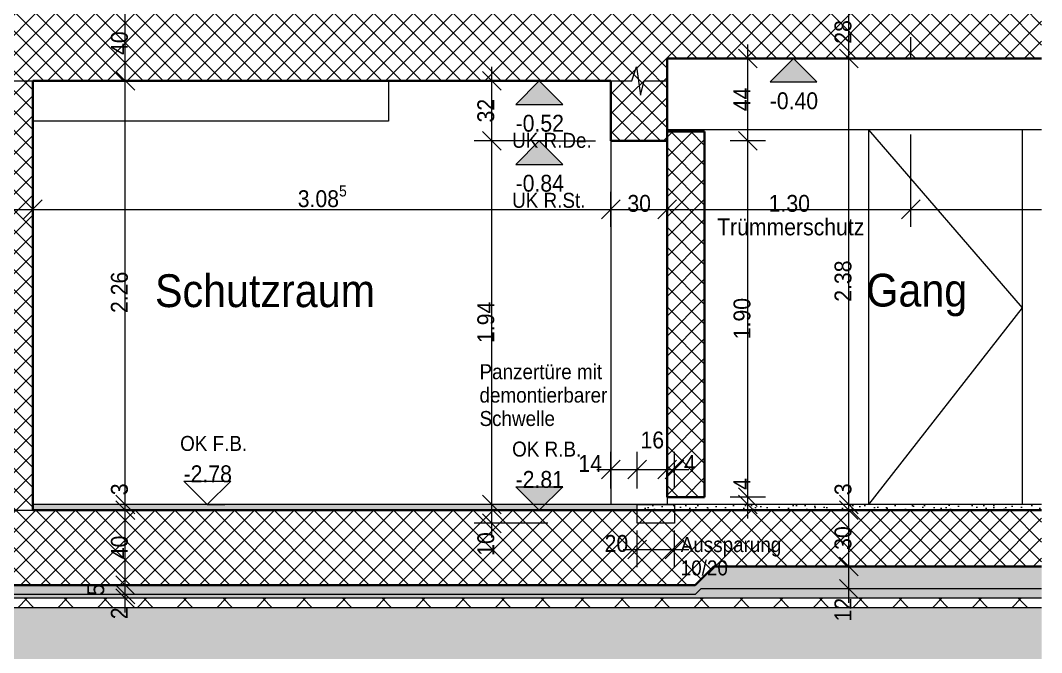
# Model space of a CAD drawing. Header units: metres. Extents: x -0.64 to 0.89, y -0.01 to 0.61.
# Drawn here: x 0.2941 to 0.4031, y 0.2923 to 0.3597 of the extents above; entities that cross this region are included whole.
import ezdxf
from ezdxf.xclip import XClip

# ---------------------------------------------------------------- set-up
doc = ezdxf.new("R2010")
doc.units = ezdxf.units.M
doc.header["$MEASUREMENT"] = 0
doc.header["$XCLIPFRAME"] = 0
doc.linetypes.add('Strich 2', pattern=[0.002822, 0.001411, -0.001411])
for name, color, linetype in [('011_Stift 1.Grau', 7, 'Continuous'), ('015 Innenwände', 7, 'Continuous'), ('015 Innenwände Bauteilschraffuren', 7, 'Continuous'), ('015 Innenwände Schichttrennlinien', 7, 'Continuous'), ('030 Bodenaufbauten', 7, 'Continuous'), ('032 Bodenplatte', 7, 'Continuous'), ('032 Bodenplatte Bauteilschraffuren', 7, 'Continuous'), ('032 Bodenplatte Schichttrennlinien', 7, 'Continuous'), ('035 Decken', 7, 'Continuous'), ('035 Decken Bauteilschraffuren', 7, 'Continuous'), ('035 Decken Schichttrennlinien', 7, 'Continuous'), ('110 Bemassungen Ausführung 50', 7, 'Continuous'), ('120 Bemassungen Detail', 7, 'Continuous'), ('160 Beschriftungen Ausführung', 7, 'Continuous')]:
    doc.layers.add(name, color=color, linetype=linetype)
doc.styles.add('ERSTELLTER_STIL_5', font='Arial.ttf', dxfattribs={"width": 0.9})
pattern_1 = [(45, (-3.5469872, 0.3636634), (-0.0010606602, 0.0010606602), []), (135, (-3.5469872, 0.3636634), (0.0010606602, 0.0010606602), [])]
pattern_2 = [(45, (-3.5469872, 0.3656634), (-0.0006363961, 0.0006363961), [0, -0.0006, 0, -0.0009]), (110, (-3.5449872, 0.3656634), (0.00084572336, 0.00030781813), [0, -0.00044, 0, -0.00076])]

# ---------------------------------------------------------------- blocks, each defined once
blk = doc.blocks.new('Zeichnung_6_5', base_point=(-3.54699, 0.36366))
at = {"layer": '015 Innenwände Bauteilschraffuren', "linetype": 'Continuous', "lineweight": 0, "true_color": 0x000000}
h = blk.add_hatch(dxfattribs=at)
h.set_pattern_fill('Beton_0005', color=18, style=0, pattern_type=2)
h.set_pattern_definition(pattern_1)
h.paths.add_polyline_path([(0.28946, 0.30746), (0.29546, 0.30746), (0.29546, 0.35326), (0.28946, 0.35526), (0.28946, 0.34446)])
h = blk.add_hatch(dxfattribs=at)
h.set_pattern_fill('Beton_0005', color=18, style=0, pattern_type=2)
h.set_pattern_definition(pattern_1)
h.paths.add_polyline_path([(0.35716, 0.35326), (0.35716, 0.34686), (0.36316, 0.34686), (0.36316, 0.35566)])
h = blk.add_hatch(dxfattribs=at)
h.set_pattern_fill('Beton_0005', color=18, style=0, pattern_type=2)
h.set_pattern_definition(pattern_1)
h.paths.add_polyline_path([(0.36716, 0.34786), (0.36316, 0.34786), (0.36316, 0.30886), (0.36716, 0.30886)])
at = {"layer": '030 Bodenaufbauten', "linetype": 'Continuous', "lineweight": 0, "true_color": 0xe4dfdb}
blk.add_hatch(color=254, dxfattribs=at).paths.add_polyline_path([(0.23942, 0.35966), (0.23942, 0.28638), (0.40312, 0.28638), (0.40312, 0.29706), (0.36676, 0.29706), (0.36616, 0.29706), (0.36596, 0.29706), (0.28946, 0.29706), (0.28946, 0.29846), (0.28836, 0.29846), (0.28836, 0.34756), (0.28536, 0.34906), (0.28536, 0.35966), (0.27782, 0.35967), (0.26982, 0.35167), (0.25695, 0.35167), (0.24896, 0.35966)])
at = {"layer": '032 Bodenplatte Bauteilschraffuren', "linetype": 'Continuous', "lineweight": 0, "true_color": 0x000000}
h = blk.add_hatch(dxfattribs=at)
h.set_pattern_fill('Dämmstoff__Polystyrol_XP_F7', color=18, style=0, pattern_type=2)
h.set_pattern_definition([(90, (-3.54698716, 0.36366337), (-0.0004330127, 0), [0.00025, -0.0005]), (90, (-3.54720367, 0.36403837), (-0.0004330127, 0), [0.00025, -0.0005]), (150, (-3.54698716, 0.36391337), (0.00021650635, 0.000375), [0.00025, -0.0005]), (150, (-3.54742017, 0.36391337), (0.00021650635, 0.000375), [0.00025, -0.0005]), (210, (-3.54698716, 0.36366337), (-0.00021650635, 0.000375), [0.00025, -0.0005]), (210, (-3.54742017, 0.36366337), (-0.00021650635, 0.000375), [0.00025, -0.0005])])
h.paths.add_polyline_path([(0.28946, 0.29846), (0.36616, 0.29846), (0.36676, 0.29906), (0.40312, 0.29906), (0.40312, 0.30146), (0.36816, 0.30146), (0.36616, 0.29946), (0.28946, 0.29946)])
h = blk.add_hatch(dxfattribs=at)
h.set_pattern_fill('Beton__Magerbeton_0005', color=18, style=0, pattern_type=2)
h.set_pattern_definition([(45, (-3.5469872, 0.3636634), (-0.0021213203, 0.0021213203), []), (135, (-3.5469872, 0.3636634), (0.0021213203, 0.0021213203), [])])
h.paths.add_polyline_path([(0.28946, 0.29706), (0.36616, 0.29706), (0.36676, 0.29706), (0.40312, 0.29706), (0.40312, 0.29806), (0.36676, 0.29806), (0.36616, 0.29806), (0.28946, 0.29806)])
at = {"layer": '035 Decken', "linetype": 'Continuous', "lineweight": 0, "true_color": 0x000000}
h = blk.add_hatch(dxfattribs=at)
h.set_pattern_fill('Kies_Sand_0005', color=18, style=0, pattern_type=2)
h.set_pattern_definition([(30, (-3.54698716, 0.36366337), (-0.00025, 0.0004330127), [0, -0.0005])])
h.paths.add_polyline_path([(0.28946, 0.29806), (0.36616, 0.29806), (0.36676, 0.29806), (0.40312, 0.29806), (0.40312, 0.29906), (0.36676, 0.29906), (0.36616, 0.29846), (0.28946, 0.29846)])
at = {"layer": '035 Decken Bauteilschraffuren', "linetype": 'Continuous', "lineweight": 0, "true_color": 0x000000}
h = blk.add_hatch(dxfattribs=at)
h.set_pattern_fill('Beton_0005', color=18, style=0, pattern_type=2)
h.set_pattern_definition(pattern_1)
h.paths.add_polyline_path([(0.29306, 0.36126), (0.28946, 0.36086), (0.28946, 0.35526), (0.29546, 0.35326), (0.35716, 0.35326), (0.36316, 0.35566), (0.40312, 0.35566), (0.40312, 0.36126)])
h = blk.add_hatch(dxfattribs=at)
h.set_pattern_fill('Beton_0005', color=18, style=0, pattern_type=2)
h.set_pattern_definition(pattern_1)
h.paths.add_polyline_path([(0.28946, 0.29946), (0.36616, 0.29946), (0.36816, 0.30146), (0.40312, 0.30146), (0.40312, 0.30746), (0.36316, 0.30746), (0.35716, 0.30746), (0.33316, 0.30746), (0.33216, 0.30746), (0.29546, 0.30746), (0.28946, 0.30746)])
h = blk.add_hatch(dxfattribs=at)
h.set_pattern_fill('Unterlagsboden_0005', color=18, style=0, pattern_type=2)
h.set_pattern_definition(pattern_2)
h.paths.add_polyline_path([(0.35996, 0.30806), (0.29546, 0.30806), (0.29546, 0.30746), (0.35996, 0.30746)])
h = blk.add_hatch(dxfattribs=at)
h.set_pattern_fill('Unterlagsboden_0005', color=18, style=0, pattern_type=2)
h.set_pattern_definition(pattern_2)
h.paths.add_polyline_path([(0.40312, 0.30806), (0.35996, 0.30806), (0.35996, 0.30746), (0.40312, 0.30746)])
at = {"layer": '110 Bemassungen Ausführung 50', "linetype": 'Continuous', "lineweight": 0, "true_color": 0x000000}
for points in [[(0.37664, 0.35566), (0.37414, 0.35316), (0.37914, 0.35316)], [(0.34952, 0.35326), (0.34702, 0.35076), (0.35202, 0.35076)], [(0.34952, 0.34686), (0.34702, 0.34436), (0.35202, 0.34436)], [(0.34952, 0.30746), (0.35202, 0.30996), (0.34702, 0.30996)]]:
    blk.add_hatch(color=18, dxfattribs=at).paths.add_polyline_path(points)
at = {"layer": '011_Stift 1.Grau', "color": 7, "linetype": 'Continuous', "lineweight": 13, "ltscale": 1000, "flags": 128}
for points in [[(0.28946, 0.35326), (0.2917, 0.35326), (0.29218, 0.35475), (0.29261, 0.35174), (0.29302, 0.35326), (0.29546, 0.35326)], [(0.35716, 0.35326), (0.3594, 0.35326), (0.35988, 0.35475), (0.36031, 0.35174), (0.36072, 0.35326), (0.36316, 0.35326)], [(0.28946, 0.30746), (0.2917, 0.30746), (0.29218, 0.30895), (0.29261, 0.30594), (0.29302, 0.30746), (0.29546, 0.30746)]]:
    blk.add_lwpolyline(points, dxfattribs=at)
at = {"layer": '011_Stift 1.Grau', "color": 1, "linetype": 'Continuous', "lineweight": 13, "ltscale": 1000, "flags": 128}
blk.add_lwpolyline([(0.36396, 0.30806), (0.36396, 0.30606), (0.35996, 0.30606), (0.35996, 0.30806)], close=True, dxfattribs=at)
at = {"layer": '015 Innenwände', "color": 7, "linetype": 'Continuous', "lineweight": 35, "ltscale": 1000}
for p, q in [((0.29546, 0.35026), (0.29546, 0.30806)), ((0.35716, 0.35026), (0.35716, 0.34686)), ((0.36316, 0.34786), (0.36716, 0.34786)), ((0.35716, 0.34686), (0.36316, 0.34686)), ((0.36316, 0.34686), (0.36316, 0.30886)), ((0.36316, 0.30886), (0.36716, 0.30886))]:
    blk.add_line(p, q, dxfattribs=at)
at = {"layer": '015 Innenwände', "color": 7, "linetype": 'Continuous', "lineweight": 20, "ltscale": 1000}
blk.add_line((0.35716, 0.34686), (0.35716, 0.30806), dxfattribs=at)
at = {"layer": '015 Innenwände', "color": 7, "linetype": 'Continuous', "lineweight": 35, "ltscale": 1000, "flags": 128}
blk.add_lwpolyline([(0.36716, 0.34786), (0.36716, 0.34586), (0.36716, 0.31086), (0.36716, 0.30886)], dxfattribs=at)
at = {"layer": '015 Innenwände', "color": 7, "linetype": 'Continuous', "lineweight": 25, "ltscale": 1000, "flags": 128}
blk.add_lwpolyline([(0.36316, 0.34586), (0.36316, 0.31086), (0.36316, 0.30886)], dxfattribs=at)
at = {"layer": '015 Innenwände Schichttrennlinien', "color": 7, "linetype": 'Continuous', "lineweight": 13, "ltscale": 1000}
blk.add_line((0.33344, 0.35326), (0.33344, 0.34896), dxfattribs=at)
at = {"layer": '015 Innenwände Schichttrennlinien', "color": 7, "linetype": 'Continuous', "lineweight": 20, "ltscale": 1000}
blk.add_line((0.36316, 0.30886), (0.36316, 0.30806), dxfattribs=at)
at = {"layer": '015 Innenwände Schichttrennlinien', "color": 7, "linetype": 'Continuous', "lineweight": 35, "ltscale": 1000}
blk.add_line((0.29546, 0.30806), (0.29546, 0.30746), dxfattribs=at)
at = {"layer": '015 Innenwände Schichttrennlinien', "color": 7, "linetype": 'Continuous', "lineweight": 35, "ltscale": 1000, "flags": 128}
for points in [[(0.36316, 0.35566), (0.36316, 0.35286), (0.36316, 0.34686)], [(0.29546, 0.35326), (0.29546, 0.35046), (0.29546, 0.35026)], [(0.35716, 0.35326), (0.35716, 0.35046), (0.35716, 0.35026)]]:
    blk.add_lwpolyline(points, dxfattribs=at)
at = {"layer": '015 Innenwände Schichttrennlinien', "color": 7, "linetype": 'Continuous', "lineweight": 13, "ltscale": 1000, "flags": 128}
for points in [[(0.38466, 0.34806), (0.38466, 0.30806)], [(0.40106, 0.34806), (0.40106, 0.30806)]]:
    blk.add_lwpolyline(points, dxfattribs=at)
at = {"layer": '032 Bodenplatte', "color": 7, "linetype": 'Continuous', "lineweight": 20, "ltscale": 1000}
for p, q in [((0.36616, 0.29846), (0.28946, 0.29846)), ((0.36616, 0.29706), (0.28946, 0.29706)), ((0.40312, 0.29706), (0.36676, 0.29706))]:
    blk.add_line(p, q, dxfattribs=at)
at = {"layer": '032 Bodenplatte Schichttrennlinien', "color": 7, "linetype": 'Continuous', "lineweight": 20, "ltscale": 1000, "flags": 128}
for points in [[(0.40312, 0.29906), (0.36676, 0.29906)], [(0.36616, 0.29806), (0.28946, 0.29806)], [(0.40312, 0.29806), (0.36676, 0.29806)]]:
    blk.add_lwpolyline(points, dxfattribs=at)
at = {"layer": '035 Decken', "color": 7, "linetype": 'Continuous', "lineweight": 35, "ltscale": 1000}
blk.add_line((0.33316, 0.35326), (0.33216, 0.35326), dxfattribs=at)
at = {"layer": '035 Decken', "color": 7, "linetype": 'Continuous', "lineweight": 20, "ltscale": 1000}
blk.add_line((0.35716, 0.30806), (0.29546, 0.30806), dxfattribs=at)
at = {"layer": '035 Decken', "color": 7, "linetype": 'Continuous', "lineweight": 13, "ltscale": 1000, "flags": 128}
blk.add_lwpolyline([(0.40312, 0.34806), (0.36316, 0.34806)], dxfattribs=at)
at = {"layer": '035 Decken', "color": 7, "linetype": 'Continuous', "lineweight": 20, "ltscale": 1000, "flags": 128}
blk.add_lwpolyline([(0.40312, 0.30806), (0.35716, 0.30806)], dxfattribs=at)
at = {"layer": '035 Decken Schichttrennlinien', "color": 7, "linetype": 'Continuous', "lineweight": 13, "ltscale": 1000}
for p, q in [((0.38916, 0.35566), (0.38916, 0.35792)), ((0.33344, 0.34896), (0.29546, 0.34896))]:
    blk.add_line(p, q, dxfattribs=at)
at = {"layer": '035 Decken Schichttrennlinien', "color": 7, "linetype": 'Continuous', "lineweight": 35, "ltscale": 1000}
for p, q in [((0.33216, 0.35326), (0.29546, 0.35326)), ((0.35716, 0.35326), (0.33316, 0.35326)), ((0.36816, 0.30146), (0.36616, 0.29946))]:
    blk.add_line(p, q, dxfattribs=at)
at = {"layer": '035 Decken Schichttrennlinien', "color": 7, "linetype": 'Continuous', "lineweight": 20, "ltscale": 1000}
for p, q in [((0.36676, 0.29906), (0.36616, 0.29846)), ((0.36676, 0.29806), (0.36616, 0.29806)), ((0.36676, 0.29706), (0.36616, 0.29706))]:
    blk.add_line(p, q, dxfattribs=at)
at = {"layer": '035 Decken Schichttrennlinien', "color": 7, "linetype": 'Continuous', "lineweight": 35, "ltscale": 1000, "flags": 128}
for points in [[(0.40312, 0.35566), (0.36316, 0.35566)], [(0.36316, 0.30746), (0.33316, 0.30746), (0.33216, 0.30746), (0.29546, 0.30746)], [(0.40312, 0.30746), (0.36316, 0.30746)], [(0.40312, 0.30146), (0.36816, 0.30146)], [(0.36616, 0.29946), (0.28946, 0.29946)]]:
    blk.add_lwpolyline(points, dxfattribs=at)
at = {"layer": '035 Decken Schichttrennlinien', "color": 7, "linetype": 'Strich 2', "lineweight": 13, "ltscale": 1000, "flags": 128}
blk.add_lwpolyline([(0.38466, 0.34806), (0.40106, 0.32906), (0.38466, 0.30806)], dxfattribs=at)
at = {"layer": '110 Bemassungen Ausführung 50', "color": 7, "linetype": 'Continuous', "lineweight": 13, "ltscale": 1000}
for p, q in [((0.30534, 0.35326), (0.30534, 0.36126)), ((0.38256, 0.35566), (0.38256, 0.36126)), ((0.37278, 0.35466), (0.37078, 0.35666)), ((0.37178, 0.35566), (0.37178, 0.35716)), ((0.38156, 0.35666), (0.38356, 0.35466)), ((0.37365, 0.35566), (0.3699, 0.35566)), ((0.37664, 0.35566), (0.37064, 0.35566)), ((0.37178, 0.34686), (0.37178, 0.35566)), ((0.37664, 0.35566), (0.37414, 0.35316)), ((0.37664, 0.35566), (0.37852, 0.35566)), ((0.37914, 0.35316), (0.37664, 0.35566)), ((0.38444, 0.35566), (0.38069, 0.35566)), ((0.38256, 0.30806), (0.38256, 0.35566)), ((0.30434, 0.35426), (0.30634, 0.35226)), ((0.34544, 0.35226), (0.34344, 0.35426)), ((0.34444, 0.35326), (0.34444, 0.35476)), ((0.30721, 0.35326), (0.30346, 0.35326)), ((0.30534, 0.30806), (0.30534, 0.35326)), ((0.35044, 0.35326), (0.34256, 0.35326)), ((0.34444, 0.34686), (0.34444, 0.35326)), ((0.34952, 0.35326), (0.34702, 0.35076)), ((0.34952, 0.35326), (0.34765, 0.35326)), ((0.34952, 0.35326), (0.35552, 0.35326)), ((0.35202, 0.35076), (0.34952, 0.35326)), ((0.37414, 0.35316), (0.37914, 0.35316)), ((0.34702, 0.35076), (0.35202, 0.35076)), ((0.34344, 0.34786), (0.34544, 0.34586)), ((0.37078, 0.34786), (0.37278, 0.34586)), ((0.35044, 0.34686), (0.34256, 0.34686)), ((0.34444, 0.30806), (0.34444, 0.34686)), ((0.34952, 0.34686), (0.34702, 0.34436)), ((0.34952, 0.34686), (0.34765, 0.34686)), ((0.34952, 0.34686), (0.35552, 0.34686)), ((0.35202, 0.34436), (0.34952, 0.34686)), ((0.37365, 0.34686), (0.3699, 0.34686)), ((0.37178, 0.30886), (0.37178, 0.34686)), ((0.38916, 0.33769), (0.38916, 0.34756)), ((0.34702, 0.34436), (0.35202, 0.34436)), ((0.29546, 0.33769), (0.29546, 0.34144)), ((0.35716, 0.33769), (0.35716, 0.34144)), ((0.36316, 0.33769), (0.36316, 0.34144)), ((0.29646, 0.34056), (0.29446, 0.33856)), ((0.35816, 0.34056), (0.35616, 0.33856)), ((0.36416, 0.34056), (0.36216, 0.33856)), ((0.39016, 0.34056), (0.38816, 0.33856)), ((0.28946, 0.33956), (0.29546, 0.33956)), ((0.29546, 0.33956), (0.35716, 0.33956)), ((0.35716, 0.33956), (0.36316, 0.33956)), ((0.36316, 0.33956), (0.38916, 0.33956)), ((0.38916, 0.33956), (0.40312, 0.33956)), ((0.35816, 0.31279), (0.35616, 0.31079)), ((0.35716, 0.30979), (0.35716, 0.31367)), ((0.36096, 0.31279), (0.35896, 0.31079)), ((0.35996, 0.30979), (0.35996, 0.31367)), ((0.36216, 0.31079), (0.36416, 0.31279)), ((0.36496, 0.31279), (0.36296, 0.31079)), ((0.36316, 0.30979), (0.36316, 0.31367)), ((0.36396, 0.30979), (0.36396, 0.31367)), ((0.35566, 0.31179), (0.35716, 0.31179)), ((0.35716, 0.31179), (0.35996, 0.31179)), ((0.35996, 0.31179), (0.36316, 0.31179)), ((0.36316, 0.31179), (0.36396, 0.31179)), ((0.36396, 0.31179), (0.36546, 0.31179)), ((0.31409, 0.30806), (0.31159, 0.31056)), ((0.31159, 0.31056), (0.31659, 0.31056)), ((0.31659, 0.31056), (0.31409, 0.30806)), ((0.34952, 0.30746), (0.34702, 0.30996)), ((0.34702, 0.30996), (0.35202, 0.30996)), ((0.35202, 0.30996), (0.34952, 0.30746)), ((0.37078, 0.30986), (0.37278, 0.30786)), ((0.30434, 0.30906), (0.30634, 0.30706)), ((0.30634, 0.30646), (0.30434, 0.30846)), ((0.34344, 0.30906), (0.34544, 0.30706)), ((0.37365, 0.30886), (0.3699, 0.30886)), ((0.37278, 0.30706), (0.37078, 0.30906)), ((0.37178, 0.30806), (0.37178, 0.30886)), ((0.38156, 0.30906), (0.38356, 0.30706)), ((0.38356, 0.30646), (0.38156, 0.30846)), ((0.30721, 0.30806), (0.30346, 0.30806)), ((0.30721, 0.30746), (0.30346, 0.30746)), ((0.30534, 0.30746), (0.30534, 0.30806)), ((0.30534, 0.29946), (0.30534, 0.30746)), ((0.31409, 0.30806), (0.31222, 0.30806)), ((0.31409, 0.30806), (0.31597, 0.30806)), ((0.35044, 0.30806), (0.34256, 0.30806)), ((0.34952, 0.30746), (0.34352, 0.30746)), ((0.34444, 0.30606), (0.34444, 0.30806)), ((0.34952, 0.30746), (0.3514, 0.30746)), ((0.37365, 0.30806), (0.3699, 0.30806)), ((0.37178, 0.30656), (0.37178, 0.30806)), ((0.38444, 0.30806), (0.38069, 0.30806)), ((0.38444, 0.30746), (0.38069, 0.30746)), ((0.38256, 0.30746), (0.38256, 0.30806)), ((0.38256, 0.30146), (0.38256, 0.30746)), ((0.34344, 0.30706), (0.34544, 0.30506)), ((0.35044, 0.30606), (0.34256, 0.30606)), ((0.34444, 0.30456), (0.34444, 0.30606)), ((0.35996, 0.3014), (0.35996, 0.30528)), ((0.36396, 0.3014), (0.36396, 0.30528)), ((0.36096, 0.30428), (0.35896, 0.30228)), ((0.36296, 0.30228), (0.36496, 0.30428)), ((0.35846, 0.30328), (0.35996, 0.30328)), ((0.35996, 0.30328), (0.36396, 0.30328)), ((0.36396, 0.30328), (0.36546, 0.30328)), ((0.38156, 0.30246), (0.38356, 0.30046)), ((0.38444, 0.30146), (0.38069, 0.30146)), ((0.38256, 0.29906), (0.38256, 0.30146)), ((0.30434, 0.30046), (0.30634, 0.29846)), ((0.38156, 0.30006), (0.38356, 0.29806)), ((0.30721, 0.29946), (0.30346, 0.29946)), ((0.30634, 0.29746), (0.30434, 0.29946)), ((0.30634, 0.29706), (0.30434, 0.29906)), ((0.30534, 0.29846), (0.30534, 0.29946)), ((0.38444, 0.29906), (0.38069, 0.29906)), ((0.38256, 0.29756), (0.38256, 0.29906)), ((0.30721, 0.29846), (0.30346, 0.29846)), ((0.30721, 0.29806), (0.30346, 0.29806)), ((0.30534, 0.29806), (0.30534, 0.29846)), ((0.30534, 0.29656), (0.30534, 0.29806))]:
    blk.add_line(p, q, dxfattribs=at)
at = {"layer": '110 Bemassungen Ausführung 50', "color": 7, "linetype": 'Continuous', "lineweight": 13, "char_height": 0.0018, "attachment_point": 7, "rotation": 90, "style": 'ERSTELLTER_STIL_5'}
for s, insert in [('\\A1;{\\pql;\\fArial|b0|i0|c0|p0;\\W0.900000;28}', (0.38285, 0.35723)), ('\\A1;{\\pql;\\fArial|b0|i0|c0|p0;\\W0.900000;40}', (0.30563, 0.35603)), ('\\A1;{\\pql;\\fArial|b0|i0|c0|p0;\\W0.900000;44}', (0.37204, 0.35003)), ('\\A1;{\\pql;\\fArial|b0|i0|c0|p0;\\W0.900000;32}', (0.34473, 0.34883)), ('\\A1;{\\pql;\\fArial|b0|i0|c0|p0;\\W0.900000;2.38}', (0.38285, 0.3297)), ('\\A1;{\\pql;\\fArial|b0|i0|c0|p0;\\W0.900000;2.26}', (0.30563, 0.3285)), ('\\A1;{\\pql;\\fArial|b0|i0|c0|p0;\\W0.900000;1.94}', (0.34473, 0.3253)), ('\\A1;{\\pql;\\fArial|b0|i0|c0|p0;\\W0.900000;1.90}', (0.37207, 0.3257)), ('\\A1;{\\pql;\\fArial|b0|i0|c0|p0;\\W0.900000;4}', (0.37204, 0.30962)), ('\\A1;{\\pql;\\fArial|b0|i0|c0|p0;\\W0.900000;3}', (0.30563, 0.30906)), ('\\A1;{\\pql;\\fArial|b0|i0|c0|p0;\\W0.900000;3}', (0.38285, 0.30906)), ('\\A1;{\\pql;\\fArial|b0|i0|c0|p0;\\W0.900000;30}', (0.38285, 0.30323)), ('\\A1;{\\pql;\\fArial|b0|i0|c0|p0;\\W0.900000;40}', (0.30563, 0.30223)), ('\\A1;{\\pql;\\fArial|b0|i0|c0|p0;\\W0.900000;10}', (0.34473, 0.30259)), ('\\A1;{\\pql;\\fArial|b0|i0|c0|p0;\\W0.900000;5}', (0.30311, 0.29835)), ('\\A1;{\\pql;\\fArial|b0|i0|c0|p0;\\W0.900000;12}', (0.38282, 0.29559)), ('\\A1;{\\pql;\\fArial|b0|i0|c0|p0;\\W0.900000;2}', (0.3056, 0.29583))]:
    blk.add_mtext(s, dxfattribs=dict(at, insert=insert))
at = {"layer": '110 Bemassungen Ausführung 50', "color": 7, "linetype": 'Continuous', "lineweight": 13, "char_height": 0.0018, "attachment_point": 7, "style": 'ERSTELLTER_STIL_5'}
for s, insert in [('\\A1;{\\pql;\\fArial|b0|i0|c0|p0;\\W0.900000;-0.40}', (0.37411, 0.35022)), ('\\A1;{\\pql;\\fArial|b0|i0|c0|p0;\\W0.900000;-0.52}', (0.34699, 0.34782)), ('\\A1;{\\pql;\\fArial|b0|i0|c0|p0;\\W0.900000;-0.84}', (0.34699, 0.34142)), ('\\A1;{\\pql;\\fArial|b0|i0|c0|p0;\\W0.900000;3.08\\fArial|b0|i0|c0|p0;\\W0.900000;\\A1{\\H.66x;\\S5^  ;}}', (0.32374, 0.33927)), ('\\A1;{\\pql;\\fArial|b0|i0|c0|p0;\\W0.900000;30}', (0.35892, 0.33927)), ('\\A1;{\\pql;\\fArial|b0|i0|c0|p0;\\W0.900000;1.30}', (0.374, 0.33927)), ('\\A1;{\\pql;\\fArial|b0|i0|c0|p0;\\W0.900000;Trümmerschutz}', (0.36849, 0.33676)), ('\\A1;{\\pql;\\fArial|b0|i0|c0|p0;\\W0.900000;16}', (0.36032, 0.31403)), ('\\A1;{\\pql;\\fArial|b0|i0|c0|p0;\\W0.900000;14}', (0.35369, 0.31154)), ('\\A1;{\\pql;\\fArial|b0|i0|c0|p0;\\W0.900000;4}', (0.36496, 0.31154)), ('\\A1;{\\pql;\\fArial|b0|i0|c0|p0;\\W0.900000;-2.78}', (0.31156, 0.31042)), ('\\A1;{\\pql;\\fArial|b0|i0|c0|p0;\\W0.900000;-2.81}', (0.34699, 0.30982)), ('\\A1;{\\pql;\\fArial|b0|i0|c0|p0;\\W0.900000;20}', (0.35649, 0.30299))]:
    blk.add_mtext(s, dxfattribs=dict(at, insert=insert))
at = {"layer": '120 Bemassungen Detail', "color": 7, "linetype": 'Continuous', "lineweight": 13, "char_height": 0.0016, "attachment_point": 7, "style": 'ERSTELLTER_STIL_5'}
for s, insert in [('\\A1;{\\pql;\\fArial|b0|i0|c0|p0;\\W0.900000;UK R.De.}', (0.34662, 0.3461)), ('\\A1;{\\pql;\\fArial|b0|i0|c0|p0;\\W0.900000;UK R.St.}', (0.34662, 0.3397)), ('\\A1;{\\pql;\\fArial|b0|i0|c0|p0;\\W0.900000;OK F.B.}', (0.31119, 0.31376)), ('\\A1;{\\pql;\\fArial|b0|i0|c0|p0;\\W0.900000;OK R.B.}', (0.34662, 0.31316))]:
    blk.add_mtext(s, dxfattribs=dict(at, insert=insert))
at = {"layer": '160 Beschriftungen Ausführung', "color": 7, "linetype": 'Continuous', "lineweight": 13, "attachment_point": 7, "style": 'ERSTELLTER_STIL_5'}
for s, insert, char_height, line_spacing_factor in [('\\A1;{\\pql;\\fArial|b0|i0|c0|p0;\\W0.900000;\\P\\pql;\\fArial|b0|i0|c0|p0;\\W0.900000;Schutzraum}', (0.30851, 0.32908), 0.0035, 1.043207), ('\\A1;{\\pql;\\fArial|b0|i0|c0|p0;\\W0.900000;\\P\\pql;\\fArial|b0|i0|c0|p0;\\W0.900000;Gang}', (0.38442, 0.32813), 0.0035, 1.04124), ('\\A1;{\\pql;\\fArial|b0|i0|c0|p0;\\W0.900000;Panzertüre mit\\P\\pql;\\fArial|b0|i0|c0|p0;\\W0.900000;demontierbarer\\P\\pql;\\fArial|b0|i0|c0|p0;\\W0.900000;Schwelle}', (0.34314, 0.31642), 0.0016, 0.936255), ('\\A1;{\\pql;\\fArial|b0|i0|c0|p0;\\W0.900000;Aussparung\\P\\pql;\\fArial|b0|i0|c0|p0;\\W0.900000;10/20}', (0.36461, 0.30048), 0.0016, 0.933135)]:
    blk.add_mtext(s, dxfattribs=dict(at, insert=insert, char_height=char_height, line_spacing_factor=line_spacing_factor))

msp = doc.modelspace()

# ---------------------------------------------------------------- block references
at = {"layer": '011_Stift 1.Grau', "color": 7, "linetype": 'Continuous', "lineweight": 13, "ltscale": 1000}
ref = msp.add_blockref('Zeichnung_6_5', (-3.54699, 0.36366), dxfattribs=at)
XClip(ref).set_block_clipping_path([(0.2394168842, 0.2863844754), (0.403119623, 0.4274582881)])

doc.saveas('drawing.dxf')
